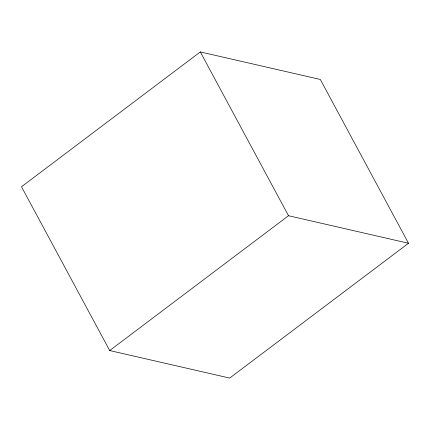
<?xml version="1.0" encoding="UTF-8"?>
<svg xmlns="http://www.w3.org/2000/svg" width="430" height="430" viewBox="0 0 430 430"><rect width="100%" height="100%" fill="white"/><g stroke="black" fill="none" stroke-linecap="round" stroke-linejoin="round"><path stroke-width="0.64" d="M200.31 51.922L21.5 186.744L109.698 350.547L229.69 378.077L408.5 243.256L320.302 79.453L200.31 51.922L288.508 215.726L408.5 243.256M109.698 350.547L288.508 215.726"/></g></svg>
